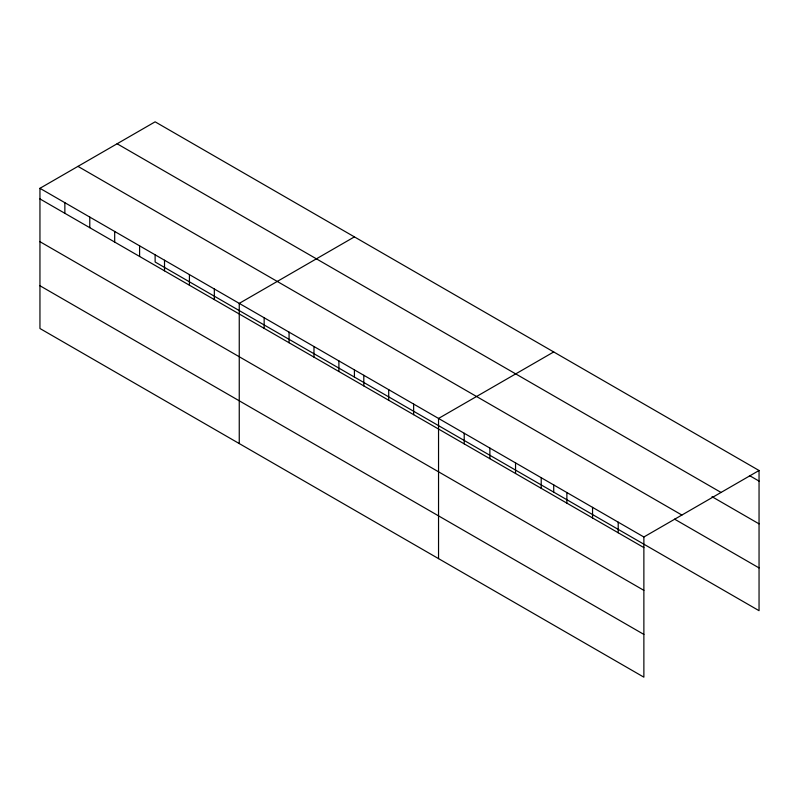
<?xml version="1.0" encoding="UTF-8"?>
<svg xmlns="http://www.w3.org/2000/svg" width="799" height="799" viewBox="0 0 799 799"><rect width="100%" height="100%" fill="white"/><g stroke="black" fill="none" stroke-linecap="round" stroke-linejoin="round"><path stroke-width="1.2" d="M39.95 188.314L643.874 536.988L643.874 677.172L39.95 328.499L39.95 188.314L155.126 121.828L759.05 470.501L759.05 610.686L155.126 262.012L155.126 254.681M354.416 236.884L239.251 303.38L239.251 443.565M553.717 351.95L438.541 418.446L438.541 558.631M643.874 536.988L759.05 470.501M749.422 475.545L759.05 481.098M117.113 143.77L721.048 492.444M711.999 496.688L759.05 523.864M77.952 166.372L681.887 515.045M674.566 519.14L759.05 567.919M39.95 198.921L643.874 547.595M39.95 241.678L643.874 590.351M39.95 285.742L643.874 634.416M618.206 522.176L618.206 532.773M592.548 507.355L592.548 517.952M566.881 492.534L566.881 503.14M553.717 484.803L553.717 492.134M541.213 477.722L541.213 488.319M515.545 462.901L515.545 473.497M489.877 448.079L489.877 458.676M464.209 433.258L464.209 443.864M413.632 404.064L413.632 414.661M388.714 389.682L388.714 400.279M363.805 375.29L363.805 385.897M354.416 369.737L354.416 377.068M338.896 360.908L338.896 371.515M313.977 346.526L313.977 357.133M289.068 332.144L289.068 342.751M264.159 317.762L264.159 328.359M214.332 288.998L214.332 299.595M189.423 274.616L189.423 285.213M164.514 260.234L164.514 270.831M139.595 245.852L139.595 256.449M114.686 231.47L114.686 242.067M89.778 217.088L89.778 227.685M64.859 202.696L64.859 213.303"/></g></svg>
